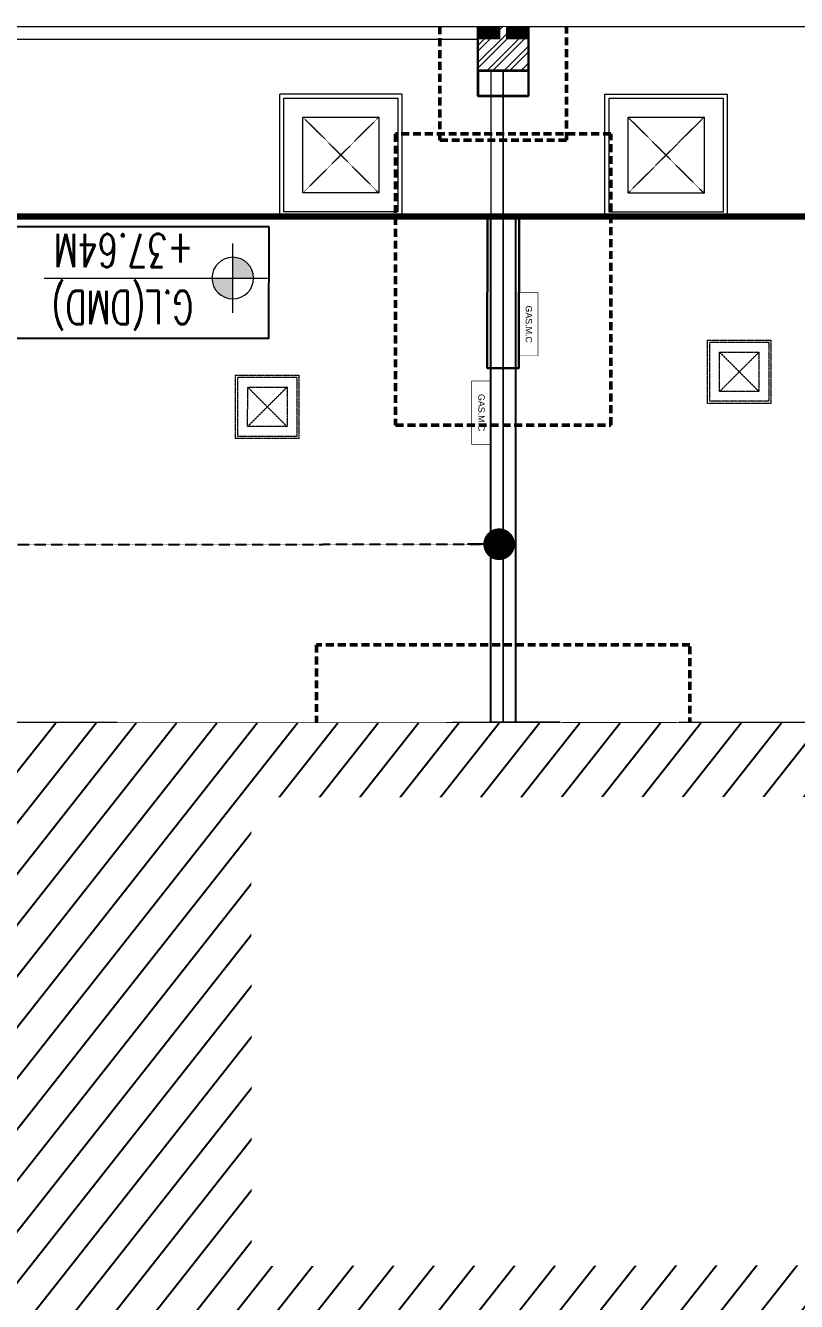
# Model space of a CAD drawing. Header units: centimetres. Extents: x -6122352 to 4157695, y -1694241 to 1947892.
# Drawn here: x 46837 to 52925, y -160826 to -150749 of the extents above; entities that cross this region are included whole.
import ezdxf
from ezdxf.enums import TextEntityAlignment as Align
from ezdxf.xclip import XClip

# ---------------------------------------------------------------- set-up
doc = ezdxf.new("R2010")
doc.units = ezdxf.units.CM
doc.header["$MEASUREMENT"] = 0
doc.header["$XCLIPFRAME"] = 2
for name, pattern in [('23585-XR-AR-END-SETTING OUT PLAN$0$HIDDEN', [0.375, 0.25, -0.125]), ('DASHED2', [0.375, 0.25, -0.125]), ('XR-AR-END-SETTING OUT PLAN$0$23261-XR-AR-SI-GF$0$HIDDEN', [0.375, 0.25, -0.125]), ('XR-AR-END-SETTING OUT PLAN$0$23585-XR-AR-END-GROUND FLOOR$0$23261-XR-AR-SI-GF$0$HIDDEN', [0.375, 0.25, -0.125]), ('XR-AR-END-SETTING OUT PLAN$0$23585-XR-AR-END-GROUND FLOOR$0$945-4P-1-101-GROUND FLOOR PLAN$0$XR-MIDDLE-GROUND FLOOR PLAN$0$HIDDEN2', [0.1875, 0.125, -0.0625]), ('XR-AR-END-SETTING OUT PLAN$0$23585-XR-AR-END-GROUND FLOOR$0$XR-END-GROUND FLOOR PLAN$0$HIDDEN', [9.525, 6.35, -3.175]), ('XR-AR-END-SETTING OUT PLAN$0$23585-XR-AR-END-GROUND FLOOR$0$XR-END-GROUND FLOOR PLAN$0$HIDDEN2', [0.1875, 0.125, -0.0625]), ('XR-AR-MID-SETTING OUT FOR MASTER$0$23585-XR-AR-MID-GROUND FLOOR$0$23261-XR-AR-SI-GF$0$HIDDEN', [0.375, 0.25, -0.125]), ('XR-AR-MID-SETTING OUT FOR MASTER$0$23585-XR-AR-MID-GROUND FLOOR$0$945-4P-1-101-GROUND FLOOR PLAN$0$XR-MIDDLE-GROUND FLOOR PLAN$0$HIDDEN', [9.525, 6.35, -3.175]), ('XR-AR-MID-SETTING OUT FOR MASTER$0$23585-XR-AR-MID-GROUND FLOOR$0$945-4P-1-101-GROUND FLOOR PLAN$0$XR-MIDDLE-GROUND FLOOR PLAN$0$HIDDEN2', [0.1875, 0.125, -0.0625])]:
    doc.linetypes.add(name, pattern=pattern)
doc.layers.add('08-Compound Wall-4', color=7, linetype='Continuous', lineweight=25, true_color=0xff4405)
doc.layers.add('23585-XR-AR-DAMAC PLOT LIMITS$0$1-End units', color=7, linetype='Continuous', lineweight=5, true_color=0xf8991e)
for name, color, linetype in [('23585-XR-AR-BOUNDARY WALLS AND SETBACKS$0$setback', 7, 'XR-AR-END-SETTING OUT PLAN$0$23261-XR-AR-SI-GF$0$HIDDEN'), ('23585-XR-AR-END-ANNO-GF$0$XR-END-GROUND FLOOR PLAN$0$XR-MIDDLE-GROUND FLOOR PLAN$0$-LPG-CABINET', 6, 'Continuous'), ('23585-XR-AR-MID-ANNO-GF$0$945-4P-1-101-GROUND FLOOR PLAN$0$XR-MIDDLE-GROUND FLOOR PLAN$0$XR-MIDDLE-GROUND FLOOR PLAN$0$-LPG-CABINET', 6, 'Continuous'), ('@MI-MEP', 7, 'Continuous'), ('@MI-REF LAYER', 7, 'Continuous'), ('B_TH_2', 7, 'Continuous'), ('XR-AR-END-SETTING OUT PLAN$0$23585-XR-AR-END-GROUND FLOOR$0$A-Flor-Strs', 1, 'Continuous'), ('XR-AR-MID-SETTING OUT FOR MASTER$0$23585-XR-AR-MID-GROUND FLOOR$0$GS-HATCH-FLOOR TILE', 251, 'Continuous'), ('XREF1$0$S-LEVELS', 2, 'Continuous'), ('XREF1$0$S-TEXT-1', 3, 'Continuous'), ('XREF1$0$TYPICAL NEW PROFILE', 3, 'Continuous')]:
    doc.layers.add(name, color=color, linetype=linetype)
for name, color, linetype, lineweight in [('23585-XR-AR-DAMAC PLOT LIMITS$0$1-Mid units', 41, 'Continuous', 5), ('23585-XR-AR-END-ANNO-GF$0$XR-END-GROUND FLOOR PLAN$0$XR-MIDDLE-GROUND FLOOR PLAN$0$S-ANNO-TXT', 3, 'Continuous', 25), ('23585-XR-AR-END-SETTING OUT PLAN$0$A-FLOR-UNDR', 8, '23585-XR-AR-END-SETTING OUT PLAN$0$HIDDEN', 5), ('23585-XR-AR-MID-ANNO-GF$0$945-4P-1-101-GROUND FLOOR PLAN$0$XR-MIDDLE-GROUND FLOOR PLAN$0$XR-MIDDLE-GROUND FLOOR PLAN$0$S-ANNO-TXT', 3, 'Continuous', 25), ('@ Foundations', 4, 'DASHED2', 50), ('A-ANNO-TEXT', 3, 'Continuous', 25), ('A-FLOR-XREF', 7, 'Continuous', 9), ('A-WALL', 7, 'Continuous', 30), ('A-WALL-PATT', 8, 'Continuous', 5), ('XR-AR-END-SETTING OUT PLAN$0$23585-XR-AR-END-GROUND FLOOR$0$A-DOOR-FULL', 1, 'Continuous', 9), ('XR-AR-END-SETTING OUT PLAN$0$23585-XR-AR-END-GROUND FLOOR$0$A-FLOR-OVHD', 9, 'XR-AR-END-SETTING OUT PLAN$0$23585-XR-AR-END-GROUND FLOOR$0$23261-XR-AR-SI-GF$0$HIDDEN', 15), ('XR-AR-END-SETTING OUT PLAN$0$23585-XR-AR-END-GROUND FLOOR$0$A-GLAZ-SILL', 8, 'Continuous', 5), ('XR-AR-END-SETTING OUT PLAN$0$23585-XR-AR-END-GROUND FLOOR$0$A-GLAZ-WNDO', 232, 'Continuous', 9), ('XR-AR-END-SETTING OUT PLAN$0$23585-XR-AR-END-GROUND FLOOR$0$A-WALL', 7, 'Continuous', 30), ('XR-AR-END-SETTING OUT PLAN$0$23585-XR-AR-END-GROUND FLOOR$0$A-WALL-FNSH', 9, 'Continuous', 5), ('XR-AR-END-SETTING OUT PLAN$0$23585-XR-AR-END-GROUND FLOOR$0$S-COLS', 51, 'Continuous', 40), ('XR-AR-END-SETTING OUT PLAN$0$23585-XR-AR-END-GROUND FLOOR$0$S-COLS-PATT', 8, 'Continuous', 5), ('XR-AR-MID-SETTING OUT FOR MASTER$0$23585-XR-AR-MID-GROUND FLOOR$0$$A-GLAZ-WNDO', 232, 'Continuous', 9), ('XR-AR-MID-SETTING OUT FOR MASTER$0$23585-XR-AR-MID-GROUND FLOOR$0$$A-WALL', 1, 'Continuous', 5), ('XR-AR-MID-SETTING OUT FOR MASTER$0$23585-XR-AR-MID-GROUND FLOOR$0$A-DOOR', 31, 'Continuous', 5), ('XR-AR-MID-SETTING OUT FOR MASTER$0$23585-XR-AR-MID-GROUND FLOOR$0$A-DOOR-FULL', 1, 'Continuous', 9), ('XR-AR-MID-SETTING OUT FOR MASTER$0$23585-XR-AR-MID-GROUND FLOOR$0$A-FLOR-OVHD', 9, 'XR-AR-MID-SETTING OUT FOR MASTER$0$23585-XR-AR-MID-GROUND FLOOR$0$23261-XR-AR-SI-GF$0$HIDDEN', 15), ('XR-AR-MID-SETTING OUT FOR MASTER$0$23585-XR-AR-MID-GROUND FLOOR$0$A-FLOR-PATT', 8, 'Continuous', 5), ('XR-AR-MID-SETTING OUT FOR MASTER$0$23585-XR-AR-MID-GROUND FLOOR$0$A-GLAZ-SILL', 8, 'Continuous', 5), ('XR-AR-MID-SETTING OUT FOR MASTER$0$23585-XR-AR-MID-GROUND FLOOR$0$A-GLAZ-WNDO', 232, 'Continuous', 9), ('XR-AR-MID-SETTING OUT FOR MASTER$0$23585-XR-AR-MID-GROUND FLOOR$0$A-WALL', 7, 'Continuous', 30), ('XR-AR-MID-SETTING OUT FOR MASTER$0$23585-XR-AR-MID-GROUND FLOOR$0$A-WALL-FNSH', 9, 'Continuous', 5), ('XR-AR-MID-SETTING OUT FOR MASTER$0$23585-XR-AR-MID-GROUND FLOOR$0$S-COLS', 51, 'Continuous', 40), ('XR-END-GROUND FLOOR PLAN$0$XR-END-GROUND FLOOR PLAN$0$A-FLOR-PATT_EXT', 8, 'Continuous', 5), ('XR-END-GROUND FLOOR PLAN$0$XR-MIDDLE TYPE 2-GROUND FLOOR PLAN$0$XR-MIDDLE-GROUND FLOOR PLAN$0$-DR-RW', 6, 'Continuous', 5), ('XR-END-GROUND FLOOR PLAN$0$XR-MIDDLE TYPE 2-GROUND FLOOR PLAN$0$XR-MIDDLE-GROUND FLOOR PLAN$0$S-ANNO-TXT', 3, 'Continuous', 25), ('XREF1$0$36-TAGLVL', 23, 'Continuous', 9)]:
    doc.layers.add(name, color=color, linetype=linetype, lineweight=lineweight)
doc.styles.add('23585-XR-AR-END-ANNO-GF$0$SDC-TEXT', font='arial.ttf')
doc.styles.add('23585-XR-AR-MID-ANNO-GF$0$SDC-TEXT', font='arial.ttf')
doc.styles.add('XR-END-GROUND FLOOR PLAN$0$XR-MIDDLE TYPE 2-GROUND FLOOR PLAN$0$XR-MIDDLE-GROUND FLOOR PLAN$0$Arial_1', font='arial.ttf', dxfattribs={"height": 0.002951})
doc.styles.add('XREF1$0$DLT_TEXT', font='romans.shx', dxfattribs={"width": 0.7})

# ---------------------------------------------------------------- blocks, each defined once
blk = doc.blocks.new('23585-XR-AR-BOUNDARY WALLS AND SETBACKS')
at = {"layer": '23585-XR-AR-BOUNDARY WALLS AND SETBACKS$0$setback', "ltscale": 40, "const_width": 0.05}
blk.add_lwpolyline([(496542.317, 2768835.865), (496538.162, 2768831.331), (496534.109, 2768826.907), (496530.055, 2768822.484), (496525.899, 2768817.947), (496540.276, 2768804.773), (496544.432, 2768809.309), (496546.357, 2768811.41), (496548.486, 2768813.734), (496552.54, 2768818.157), (496556.694, 2768822.692)], close=True, dxfattribs=at)
blk = doc.blocks.new('A$C9d9485f6')
at = {"layer": 'A-ANNO-TEXT', "rotation": 312.4881850805905}
blk.add_blockref('23585-XR-AR-BOUNDARY WALLS AND SETBACKS', (-2377088.535, -1504219.252), dxfattribs=at)
blk = doc.blocks.new('23585-XR-AR-DAMAC PLOT LIMITS')
at = {"layer": '23585-XR-AR-DAMAC PLOT LIMITS$0$1-End units', "color": 251, "true_color": 0x636466}
blk.add_lwpolyline([(496560.933, 2768822.877), (496554.752, 2768816.131), (496537.056, 2768832.344), (496543.238, 2768839.091)], close=True, dxfattribs=at)
at = {"layer": '23585-XR-AR-DAMAC PLOT LIMITS$0$1-Mid units', "color": 251, "true_color": 0x636466}
blk.add_lwpolyline([(496554.752, 2768816.131), (496550.698, 2768811.707), (496533.003, 2768827.921), (496537.056, 2768832.344)], close=True, dxfattribs=at)
blk = doc.blocks.new('A$Cf093b529')
at = {"layer": 'A-ANNO-TEXT'}
blk.add_blockref('23585-XR-AR-DAMAC PLOT LIMITS', (-495391.99, -2768603.442), dxfattribs=at)
blk = doc.blocks.new('A$C0a111004')
at = {"color": 1, "true_color": 0xeb0000, "const_width": 0.008}
blk.add_lwpolyline([(18.302, 0), (21.152, 0), (30.303, 0), (30.303, -24), (21.15, -24), (15.15, -24), (9.15, -24), (0, -24), (0, 0), (9.15, 0), (15.15, 0)], close=True, dxfattribs=at)
blk = doc.blocks.new('XR-AR-MID-SETTING OUT FOR MASTER$0$23585-XR-AR-MID-GROUND FLOOR$0$945-4P-1-101-GROUND FLOOR PLAN$0$XR-MIDDLE-CAR PARK HATCH')
at = {"layer": 'XR-AR-MID-SETTING OUT FOR MASTER$0$23585-XR-AR-MID-GROUND FLOOR$0$A-FLOR-PATT'}
blk.add_lwpolyline([(9250, 100), (9250, 5500), (15050, 5503), (15050, 100)], close=True, dxfattribs=at)
blk = doc.blocks.new('*U130')
for points in [[(91, 0), (41, 0), (41, 1021), (91, 1021)], [(0, 0), (38, 0), (38, -50), (50, -50), (50, -122), (0, -122)], [(1100, 0), (1062, 0), (1062, -50), (1050, -50), (1050, -122), (1100, -122)]]:
    blk.add_lwpolyline(points, close=True)
at = {"color": 8, "linetype": 'XR-AR-MID-SETTING OUT FOR MASTER$0$23585-XR-AR-MID-GROUND FLOOR$0$945-4P-1-101-GROUND FLOOR PLAN$0$XR-MIDDLE-GROUND FLOOR PLAN$0$HIDDEN2'}
blk.add_arc((41, 0), 1021, 0, 90, dxfattribs=at)
at = {"layer": 'XR-AR-MID-SETTING OUT FOR MASTER$0$23585-XR-AR-MID-GROUND FLOOR$0$A-GLAZ-SILL', "linetype": 'XR-AR-MID-SETTING OUT FOR MASTER$0$23585-XR-AR-MID-GROUND FLOOR$0$945-4P-1-101-GROUND FLOOR PLAN$0$XR-MIDDLE-GROUND FLOOR PLAN$0$HIDDEN2', "ltscale": 3}
blk.add_lwpolyline([(0, 0), (1100, 0), (1100, -122), (0, -122)], close=True, dxfattribs=at)
blk = doc.blocks.new('*U27')
for points in [[(91, 0), (41, 0), (41, 1021), (91, 1021)], [(0, 0), (38, 0), (38, -50), (50, -50), (50, -250), (0, -250)], [(1100, 0), (1062, 0), (1062, -50), (1050, -50), (1050, -250), (1100, -250)]]:
    blk.add_lwpolyline(points, close=True)
at = {"color": 8, "linetype": 'XR-AR-MID-SETTING OUT FOR MASTER$0$23585-XR-AR-MID-GROUND FLOOR$0$945-4P-1-101-GROUND FLOOR PLAN$0$XR-MIDDLE-GROUND FLOOR PLAN$0$HIDDEN2'}
blk.add_arc((41, 0), 1021, 0, 90, dxfattribs=at)
at = {"layer": 'XR-AR-MID-SETTING OUT FOR MASTER$0$23585-XR-AR-MID-GROUND FLOOR$0$A-GLAZ-SILL', "linetype": 'XR-AR-MID-SETTING OUT FOR MASTER$0$23585-XR-AR-MID-GROUND FLOOR$0$945-4P-1-101-GROUND FLOOR PLAN$0$XR-MIDDLE-GROUND FLOOR PLAN$0$HIDDEN2', "ltscale": 3}
blk.add_lwpolyline([(0, 0), (1100, 0), (1100, -250), (0, -250)], close=True, dxfattribs=at)
blk = doc.blocks.new('XR-AR-MID-SETTING OUT FOR MASTER$0$23585-XR-AR-MID-GROUND FLOOR$0$945-4P-1-101-GROUND FLOOR PLAN$0$XR-MIDDLE-GROUND FLOOR PLAN$0$A$C70344426')
at = {"layer": 'XR-AR-MID-SETTING OUT FOR MASTER$0$23585-XR-AR-MID-GROUND FLOOR$0$A-GLAZ-SILL'}
blk.add_line((0.25, 2.65), (0.25, 0), dxfattribs=at)
at = {"layer": 'XR-AR-MID-SETTING OUT FOR MASTER$0$23585-XR-AR-MID-GROUND FLOOR$0$A-GLAZ-WNDO'}
for p, q in [((0, 2.65), (0, 2.6)), ((0, 2.65), (0.25, 2.65)), ((0.15, 2.6), (0.15, 2.65)), ((0, 2.6), (0.15, 2.6)), ((0.15, 2.6), (0.15, 0)), ((0, 1.8), (0, 1.75)), ((0.15, 1.8), (0, 1.8)), ((0, 1.75), (0.15, 1.75)), ((0.15, 1.75), (0.15, 1.8)), ((0, 0.9), (0, 0.85)), ((0.15, 0.9), (0, 0.9)), ((0, 0.85), (0.15, 0.85)), ((0, 0.85), (0, 0.05)), ((0.15, 0.85), (0.15, 0.9)), ((0.15, 0.05), (0, 0.05)), ((0, 0), (0, 0.05)), ((0.15, 0), (0.15, 0.05)), ((0.25, 0), (0, 0))]:
    blk.add_line(p, q, dxfattribs=at)
blk.add_lwpolyline([(0.05, 1.8), (0.05, 2.6), (0, 2.6), (0, 0.9), (0.05, 0.9), (0.05, 1.75)], dxfattribs=at)
blk.add_lwpolyline([(0, 0.85), (0, 0.05), (0.05, 0.05), (0.05, 0.85)], close=True, dxfattribs=at)
blk = doc.blocks.new('*U28')
for points in [[(0, 70), (38, 70), (38, 120), (50, 120), (50, 180), (0, 180)], [(1100, 70), (1062, 70), (1062, 120), (1050, 120), (1050, 180), (1100, 180)], [(91, 70), (41, 70), (41, -951), (91, -951)]]:
    blk.add_lwpolyline(points, close=True)
at = {"color": 8, "linetype": 'XR-AR-MID-SETTING OUT FOR MASTER$0$23585-XR-AR-MID-GROUND FLOOR$0$945-4P-1-101-GROUND FLOOR PLAN$0$XR-MIDDLE-GROUND FLOOR PLAN$0$HIDDEN2'}
blk.add_arc((41, 70), 1021, 270, 0, dxfattribs=at)
at = {"layer": 'XR-AR-MID-SETTING OUT FOR MASTER$0$23585-XR-AR-MID-GROUND FLOOR$0$A-GLAZ-SILL', "linetype": 'XR-AR-MID-SETTING OUT FOR MASTER$0$23585-XR-AR-MID-GROUND FLOOR$0$945-4P-1-101-GROUND FLOOR PLAN$0$XR-MIDDLE-GROUND FLOOR PLAN$0$HIDDEN2', "ltscale": 3}
blk.add_lwpolyline([(0, 70), (1100, 70), (1100, 180), (0, 180)], close=True, dxfattribs=at)
blk = doc.blocks.new('XR-AR-MID-SETTING OUT FOR MASTER$0$23585-XR-AR-MID-GROUND FLOOR$0$945-4P-1-101-GROUND FLOOR PLAN$0$XR-MIDDLE-GROUND FLOOR PLAN$0$A$C2DB306E2')
at = {"layer": 'XR-AR-MID-SETTING OUT FOR MASTER$0$23585-XR-AR-MID-GROUND FLOOR$0$A-DOOR-FULL'}
for p, q in [((0.15, 1.25), (0.05, 1.25)), ((0.05, 1.25), (0.05, 1.2)), ((0.15, 1.2), (0.15, 1.25)), ((0.05, 1.2), (0.15, 1.2)), ((0, 0.8), (0, 0)), ((0, 0.8), (0.04, 0.8)), ((0.04, 0.8), (0.04, 0)), ((0.05, 0.35), (0.05, 0.4)), ((0.05, 0.4), (0.15, 0.4)), ((0.15, 0.35), (0.05, 0.35)), ((0.15, 0.4), (0.15, 0.35)), ((0, 0), (0.04, 0))]:
    blk.add_line(p, q, dxfattribs=at)
at = {"layer": 'XR-AR-MID-SETTING OUT FOR MASTER$0$23585-XR-AR-MID-GROUND FLOOR$0$A-GLAZ-SILL', "linetype": 'XR-AR-MID-SETTING OUT FOR MASTER$0$23585-XR-AR-MID-GROUND FLOOR$0$945-4P-1-101-GROUND FLOOR PLAN$0$XR-MIDDLE-GROUND FLOOR PLAN$0$HIDDEN2', "ltscale": 3}
for p, q in [((0.05, 1.2), (0.05, 0.4)), ((0.15, 1.2), (0.15, 0.4))]:
    blk.add_line(p, q, dxfattribs=at)
blk = doc.blocks.new('XR-AR-MID-SETTING OUT FOR MASTER$0$23585-XR-AR-MID-GROUND FLOOR$0$945-4P-1-101-GROUND FLOOR PLAN$0$XR-MIDDLE-GROUND FLOOR PLAN$0$WRFWF')
at = {"layer": 'XR-AR-MID-SETTING OUT FOR MASTER$0$23585-XR-AR-MID-GROUND FLOOR$0$A-FLOR-OVHD', "linetype": 'XR-AR-MID-SETTING OUT FOR MASTER$0$23585-XR-AR-MID-GROUND FLOOR$0$945-4P-1-101-GROUND FLOOR PLAN$0$XR-MIDDLE-GROUND FLOOR PLAN$0$HIDDEN', "ltscale": 0.1}
for p, q in [((9250, 14090), (9250, 9909)), ((10350, 14089), (9250, 14089)), ((10350, 13809), (9250, 13809)), ((10350, 13529), (9250, 13529)), ((10350, 13249), (9250, 13249)), ((10350, 12969), (9250, 12969)), ((10350, 12689), (9250, 12689)), ((10350, 12409), (9250, 12409)), ((10350, 12129), (9250, 12129)), ((10350, 11849), (9250, 11849)), ((10350, 11569), (9250, 11569)), ((10350, 11289), (9250, 11289)), ((10350, 11009), (9250, 11009)), ((10350, 11009), (10350, 9909)), ((10350, 9909), (9250, 9909))]:
    blk.add_line(p, q, dxfattribs=at)
blk.add_lwpolyline([(10350, 14370), (10350, 11009)], dxfattribs=at)
blk = doc.blocks.new('XR-AR-MID-SETTING OUT FOR MASTER$0$23585-XR-AR-MID-GROUND FLOOR$0$A$C08698786')
at = {"layer": 'XR-AR-MID-SETTING OUT FOR MASTER$0$23585-XR-AR-MID-GROUND FLOOR$0$S-COLS', "color": 252, "lineweight": 30}
for points in [[(-100, 9157), (-100, 7757), (100, 7757), (100, 9157)], [(-100, 6700), (-100, 5500), (100, 5500), (100, 6700)], [(-200, 550), (200, 550), (200, 350), (-200, 350)]]:
    blk.add_lwpolyline(points, close=True, dxfattribs=at)
blk = doc.blocks.new('23585-XR-AR-END-SETTING OUT PLAN$0$MH-800')
at = {"ltscale": 5}
for p, q in [((-294, -651), (306, -51)), ((-294, -51), (306, -651))]:
    blk.add_line(p, q, dxfattribs=at)
for points in [[(-477, 132), (-477, -833), (488, -833), (488, 132)], [(-444, 99), (-444, -801), (456, -801), (456, 99)], [(-294, -51), (-294, -651), (306, -651), (306, -51)]]:
    blk.add_lwpolyline(points, close=True, dxfattribs=at)
blk = doc.blocks.new('XR-AR-MID-SETTING OUT FOR MASTER')
at = {"layer": '23585-XR-AR-MID-ANNO-GF$0$945-4P-1-101-GROUND FLOOR PLAN$0$XR-MIDDLE-GROUND FLOOR PLAN$0$XR-MIDDLE-GROUND FLOOR PLAN$0$-LPG-CABINET', "ltscale": 100, "const_width": 5}
blk.add_lwpolyline([(250, 3300), (250, 2800), (100, 2800), (100, 3300)], close=True, dxfattribs=at)
at = {"layer": 'XR-AR-MID-SETTING OUT FOR MASTER$0$23585-XR-AR-MID-GROUND FLOOR$0$A-WALL', "color": 8}
for points in [[(100, 19473), (-100, 19473), (-100, 5500), (100, 5500), (100, 8850), (1100, 8850), (1100, 8950), (100, 8950), (100, 10950), (2100, 10950), (2100, 9950), (2200, 9950), (2200, 11150), (2100, 11150), (2100, 11050), (100, 11050)], [(4250, 5500), (3050, 5500), (3050, 5750), (4000, 5750), (4000, 8850), (3300, 8850), (3300, 8950), (3400, 8950), (3400, 9928), (3650, 9928), (3650, 9100), (4250, 9100)], [(2100, 8950), (2100, 9050), (2200, 9050), (2200, 8950), (2300, 8950), (2300, 8850), (2000, 8850), (2000, 8950)], [(100, 5750), (400, 5750), (400, 5500), (100, 5500)]]:
    blk.add_lwpolyline(points, close=True, dxfattribs=at)
at = {"layer": 'XR-AR-MID-SETTING OUT FOR MASTER$0$23585-XR-AR-MID-GROUND FLOOR$0$A-WALL-FNSH', "color": 8}
for points in [[(2080, 10930), (120, 10930), (120, 8973), (1100, 8973), (1100, 8953)], [(2100, 9950), (2080, 9950), (2080, 10930)]]:
    blk.add_lwpolyline(points, dxfattribs=at)
at = {"layer": '08-Compound Wall-4', "ltscale": 100}
blk.add_blockref('XR-AR-MID-SETTING OUT FOR MASTER$0$23585-XR-AR-MID-GROUND FLOOR$0$945-4P-1-101-GROUND FLOOR PLAN$0$XR-MIDDLE-CAR PARK HATCH', (-9150, 0), dxfattribs=at)
at = {"layer": '23585-XR-AR-END-SETTING OUT PLAN$0$A-FLOR-UNDR', "color": 8, "ltscale": 100, "xscale": -0.5182770836547854, "yscale": 0.5182770836547854, "zscale": 0.5182770836547854, "rotation": 270.0000009865863}
blk.add_blockref('23585-XR-AR-END-SETTING OUT PLAN$0$MH-800', (2045, 3001, 0), dxfattribs=at)
at = {"layer": '23585-XR-AR-END-SETTING OUT PLAN$0$A-FLOR-UNDR', "color": 8, "ltscale": 100, "xscale": -1, "rotation": 270.0000009865863}
blk.add_blockref('23585-XR-AR-END-SETTING OUT PLAN$0$MH-800', (1634, 1009), dxfattribs=at)
at = {"layer": 'XR-AR-MID-SETTING OUT FOR MASTER$0$23585-XR-AR-MID-GROUND FLOOR$0$$A-GLAZ-WNDO', "color": 8, "xscale": -1000.000000000001, "yscale": 1000.000000000001, "zscale": 1000.000000000001, "rotation": 270}
blk.add_blockref('XR-AR-MID-SETTING OUT FOR MASTER$0$23585-XR-AR-MID-GROUND FLOOR$0$945-4P-1-101-GROUND FLOOR PLAN$0$XR-MIDDLE-GROUND FLOOR PLAN$0$A$C70344426', (400, 5500), dxfattribs=at)
at = {"layer": 'XR-AR-MID-SETTING OUT FOR MASTER$0$23585-XR-AR-MID-GROUND FLOOR$0$$A-WALL', "color": 8}
blk.add_blockref('XR-AR-MID-SETTING OUT FOR MASTER$0$23585-XR-AR-MID-GROUND FLOOR$0$945-4P-1-101-GROUND FLOOR PLAN$0$XR-MIDDLE-GROUND FLOOR PLAN$0$WRFWF', (-9150, -797), dxfattribs=at)
at = {"layer": 'XR-AR-MID-SETTING OUT FOR MASTER$0$23585-XR-AR-MID-GROUND FLOOR$0$A-DOOR', "color": 8, "xscale": -1000.000000000001, "yscale": 1000.000000000001, "zscale": 1000.000000000001, "rotation": 270}
blk.add_blockref('XR-AR-MID-SETTING OUT FOR MASTER$0$23585-XR-AR-MID-GROUND FLOOR$0$945-4P-1-101-GROUND FLOOR PLAN$0$XR-MIDDLE-GROUND FLOOR PLAN$0$A$C2DB306E2', (750, 8800), dxfattribs=at)
at = {"layer": 'XR-AR-MID-SETTING OUT FOR MASTER$0$23585-XR-AR-MID-GROUND FLOOR$0$A-DOOR-FULL', "color": 8, "rotation": 90}
blk.add_blockref('*U27', (3400, 9928), dxfattribs=at)
at = {"layer": 'XR-AR-MID-SETTING OUT FOR MASTER$0$23585-XR-AR-MID-GROUND FLOOR$0$A-DOOR-FULL', "color": 8, "xscale": 0.8181820445283869, "yscale": 0.8181820445283869, "zscale": 0.8181820445283869, "rotation": 90}
blk.add_blockref('*U130', (2100, 9050), dxfattribs=at)
at = {"layer": 'XR-AR-MID-SETTING OUT FOR MASTER$0$23585-XR-AR-MID-GROUND FLOOR$0$A-DOOR-FULL', "color": 8, "xscale": -0.909090909090913, "yscale": 0.909090909090913, "zscale": 0.909090909090913}
blk.add_blockref('*U28', (3300, 8786), dxfattribs=at)
at = {"layer": 'XR-AR-MID-SETTING OUT FOR MASTER$0$23585-XR-AR-MID-GROUND FLOOR$0$GS-HATCH-FLOOR TILE', "color": 8}
blk.add_blockref('XR-AR-MID-SETTING OUT FOR MASTER$0$23585-XR-AR-MID-GROUND FLOOR$0$A$C08698786', (0, 0), dxfattribs=at)
at = {"layer": '23585-XR-AR-MID-ANNO-GF$0$945-4P-1-101-GROUND FLOOR PLAN$0$XR-MIDDLE-GROUND FLOOR PLAN$0$XR-MIDDLE-GROUND FLOOR PLAN$0$S-ANNO-TXT', "color": 3, "style": '23585-XR-AR-MID-ANNO-GF$0$SDC-TEXT'}
blk.add_text('GAS.M.C', height=50, rotation=90, dxfattribs=at).set_placement((172, 3050), align=Align.MIDDLE)
blk = doc.blocks.new('MID UNIT')
at = {"xscale": 0.001, "yscale": 0.001, "zscale": 0.001}
blk.add_blockref('XR-AR-MID-SETTING OUT FOR MASTER', (0, 0), dxfattribs=at)
blk = doc.blocks.new('XR-AR-END-SETTING OUT PLAN$0$23585-XR-AR-END-GROUND FLOOR$0$XR-END-GROUND FLOOR PLAN$0$A$C69996ABC')
at = {"layer": 'XR-AR-END-SETTING OUT PLAN$0$23585-XR-AR-END-GROUND FLOOR$0$A-GLAZ-SILL'}
blk.add_line((0.25, 1), (0.25, 0.1), dxfattribs=at)
at = {"layer": 'XR-AR-END-SETTING OUT PLAN$0$23585-XR-AR-END-GROUND FLOOR$0$A-GLAZ-WNDO'}
for p, q in [((0, 1), (0, 0.95)), ((0.25, 1), (0, 1)), ((0, 0.95), (0.15, 0.95)), ((0, 0.95), (0, 0.15)), ((0.15, 0.95), (0.15, 1)), ((0.15, 1), (0.15, 0.1)), ((0.15, 0.15), (0, 0.15)), ((0, 0.1), (0, 0.15)), ((0.15, 0.1), (0.15, 0.15)), ((0.25, 0.1), (0, 0.1))]:
    blk.add_line(p, q, dxfattribs=at)
blk.add_lwpolyline([(0, 0.95), (0, 0.15), (0.05, 0.15), (0.05, 0.95)], close=True, dxfattribs=at)
blk.add_lwpolyline([(0.05, 0.1), (0, 0.1)], dxfattribs=at)
blk = doc.blocks.new('*U131')
for points in [[(91, 0), (41, 0), (41, 1021), (91, 1021)], [(0, 0), (38, 0), (38, -50), (50, -50), (50, -122), (0, -122)], [(1100, 0), (1062, 0), (1062, -50), (1050, -50), (1050, -122), (1100, -122)]]:
    blk.add_lwpolyline(points, close=True)
at = {"color": 8, "linetype": 'XR-AR-END-SETTING OUT PLAN$0$23585-XR-AR-END-GROUND FLOOR$0$XR-END-GROUND FLOOR PLAN$0$HIDDEN2'}
blk.add_arc((41, 0), 1021, 0, 90, dxfattribs=at)
at = {"layer": 'XR-AR-END-SETTING OUT PLAN$0$23585-XR-AR-END-GROUND FLOOR$0$A-GLAZ-SILL', "linetype": 'XR-AR-END-SETTING OUT PLAN$0$23585-XR-AR-END-GROUND FLOOR$0$945-4P-1-101-GROUND FLOOR PLAN$0$XR-MIDDLE-GROUND FLOOR PLAN$0$HIDDEN2', "ltscale": 3}
blk.add_lwpolyline([(0, 0), (1100, 0), (1100, -122), (0, -122)], close=True, dxfattribs=at)
blk = doc.blocks.new('XR-AR-END-SETTING OUT PLAN$0$23585-XR-AR-END-GROUND FLOOR$0$A$C75a8815d')
at = {"layer": 'XR-AR-END-SETTING OUT PLAN$0$23585-XR-AR-END-GROUND FLOOR$0$S-COLS', "color": 252, "lineweight": 30}
for points in [[(6050, 3657), (6050, 2257), (6250, 2257), (6250, 3657)], [(6050, 1200), (6050, 0), (6250, 0), (6250, 1200)], [(6025, -4000), (6025, -2800), (6275, -2800), (6275, -4000)], [(5950, -4950), (6350, -4950), (6350, -5150), (5950, -5150)]]:
    blk.add_lwpolyline(points, close=True, dxfattribs=at)
blk = doc.blocks.new('A$Cb2291f53')
blk.add_wipeout([(-200, 0), (200, 0), (200, 350), (-200, 350)])
at = {"layer": 'A-WALL-PATT'}
h = blk.add_hatch(dxfattribs=at)
h.set_pattern_fill('ANSI32', color=252, scale=10)
h.set_pattern_definition([(45, (-9150, -4e-08), (-67.3519, 67.3519), []), (45, (-9105.1, -4e-08), (-67.3519, 67.3519), [])])
h.paths.add_polyline_path([(-200, 350), (-200, 100), (-25, 100), (-25, 0), (25, 0), (25, 100), (200, 100), (200, 350)])
at = {"layer": 'A-WALL'}
blk.add_lwpolyline([(-200, 0), (200, 0), (200, 350), (-200, 350)], close=True, dxfattribs=at)
at = {"layer": 'XR-END-GROUND FLOOR PLAN$0$XR-END-GROUND FLOOR PLAN$0$A-FLOR-PATT_EXT'}
blk.add_line((100, 0), (-100, 0), dxfattribs=at)
at = {"layer": 'XR-END-GROUND FLOOR PLAN$0$XR-MIDDLE TYPE 2-GROUND FLOOR PLAN$0$XR-MIDDLE-GROUND FLOOR PLAN$0$-DR-RW', "ltscale": 100, "const_width": 5}
for points in [[(-200, 0), (-200, 100), (-25, 100), (-25, 0)], [(25, 0), (25, 100), (200, 100), (200, 0)]]:
    blk.add_lwpolyline(points, close=True, dxfattribs=at)
at = {"layer": 'XR-END-GROUND FLOOR PLAN$0$XR-MIDDLE TYPE 2-GROUND FLOOR PLAN$0$XR-MIDDLE-GROUND FLOOR PLAN$0$S-ANNO-TXT', "style": 'XR-END-GROUND FLOOR PLAN$0$XR-MIDDLE TYPE 2-GROUND FLOOR PLAN$0$XR-MIDDLE-GROUND FLOOR PLAN$0$Arial_1', "width": 0.8}
for p in [(-112, 52), (113, 52)]:
    blk.add_text('W.M', height=75, dxfattribs=at).set_placement(p, align=Align.MIDDLE)
blk = doc.blocks.new('XR-AR-END-SETTING OUT PLAN')
at = {"layer": '08-Compound Wall-4', "ltscale": 100}
blk.add_lwpolyline([(9050, 5500), (9050, 1500), (9250, 1500), (9250, 5500)], dxfattribs=at)
at = {"layer": '23585-XR-AR-END-ANNO-GF$0$XR-END-GROUND FLOOR PLAN$0$XR-MIDDLE-GROUND FLOOR PLAN$0$-LPG-CABINET', "ltscale": 100, "const_width": 5}
blk.add_lwpolyline([(9025, 2603), (9025, 2103), (8875, 2103), (8875, 2603)], close=True, dxfattribs=at)
at = {"layer": 'XR-AR-END-SETTING OUT PLAN$0$23585-XR-AR-END-GROUND FLOOR$0$A-FLOR-OVHD', "color": 8, "ltscale": 5}
blk.add_lwpolyline([(8550, 7913), (9050, 7913), (9050, 7413), (8550, 7413)], close=True, dxfattribs=at)
for points in [[(8550, 7913), (9050, 7413)], [(9050, 7913), (8550, 7413)], [(8850, 5750), (9050, 6550)], [(8850, 6550), (9050, 5750)]]:
    blk.add_lwpolyline(points, dxfattribs=at)
at = {"layer": 'XR-AR-END-SETTING OUT PLAN$0$23585-XR-AR-END-GROUND FLOOR$0$A-Flor-Strs', "color": 8, "linetype": 'XR-AR-END-SETTING OUT PLAN$0$23585-XR-AR-END-GROUND FLOOR$0$XR-END-GROUND FLOOR PLAN$0$HIDDEN', "ltscale": 0.1}
for p, q in [((7950, 11509), (7950, 8110)), ((8000, 9060), (8000, 11527)), ((8050, 9010), (8050, 11545)), ((8000, 9950), (7950, 9950)), ((8050, 9950), (9030, 9950)), ((8050, 9840), (9030, 9840)), ((8000, 9670), (7950, 9670)), ((8050, 9670), (9030, 9670)), ((8000, 9390), (7950, 9390)), ((8050, 9390), (9030, 9390)), ((8000, 9110), (7950, 9110)), ((8050, 9110), (9030, 9110)), ((7950, 9060), (8000, 9060)), ((7950, 9010), (8050, 9010)), ((7950, 8210), (9050, 8210)), ((7950, 8160), (9050, 8160)), ((7950, 8110), (9050, 8110))]:
    blk.add_line(p, q, dxfattribs=at)
at = {"layer": 'XR-AR-END-SETTING OUT PLAN$0$23585-XR-AR-END-GROUND FLOOR$0$A-WALL', "color": 8}
for p, q in [((8100, 6650), (9250, 6650)), ((8100, 6650), (8100, 6550)), ((8750, 5750), (8750, 6650)), ((9250, 6650), (9250, 5500)), ((8100, 6550), (8750, 6550)), ((8700, 5750), (8750, 5750)), ((8700, 5500), (8700, 5750)), ((9250, 5500), (8700, 5500)), ((9050, 5500), (9050, 5500))]:
    blk.add_line(p, q, dxfattribs=at)
for points in [[(9250, 6650), (9050, 6650), (9050, 8750), (6850, 8750), (6850, 8700), (6750, 8700), (6750, 8750), (6650, 8750), (6650, 8850), (6950, 8850), (6950, 8900), (7050, 8900), (7050, 8850), (9050, 8850), (9050, 10350), (7050, 10350), (7050, 9800), (6950, 9800), (6950, 10550), (7050, 10550), (7050, 10450), (9050, 10450), (9050, 19523), (9250, 19523)], [(3250, 5500), (7760, 5500), (7760, 5750), (3250, 5750)]]:
    blk.add_lwpolyline(points, close=True, dxfattribs=at)
for points in [[(6750, 7650), (6750, 7800), (6850, 7800), (6850, 7750), (7450, 7750), (7450, 5750), (7350, 5750), (7350, 7650), (6750, 7650)], [(9050, 5750), (8850, 5750), (8850, 6550), (9050, 6550), (9050, 5750)]]:
    blk.add_lwpolyline(points, dxfattribs=at)
at = {"layer": 'XR-AR-END-SETTING OUT PLAN$0$23585-XR-AR-END-GROUND FLOOR$0$A-WALL-FNSH', "color": 8}
for p, q in [((6870, 8700), (6850, 8700)), ((9030, 8730), (6870, 8730)), ((6870, 8730), (6870, 8700)), ((9030, 6670), (9030, 8730)), ((8080, 6670), (9030, 6670)), ((8080, 6670), (8080, 6530)), ((8080, 6530), (8730, 6530)), ((8730, 5770), (8730, 6530)), ((8680, 5650), (8680, 5770)), ((8680, 5770), (8730, 5770))]:
    blk.add_line(p, q, dxfattribs=at)
for points in [[(6982, 9800), (7070, 9800), (7070, 10330), (9030, 10330), (9030, 8870), (7070, 8870), (7070, 8900), (7050, 8900)], [(6850, 7800), (6870, 7800), (6870, 7770), (7470, 7770), (7470, 5770), (7780, 5770), (7780, 5650)]]:
    blk.add_lwpolyline(points, dxfattribs=at)
at = {"color": 8, "xscale": 1000.000000000054, "yscale": 1000.000000000054, "zscale": 1000.000000000054, "rotation": 90}
blk.add_blockref('XR-AR-END-SETTING OUT PLAN$0$23585-XR-AR-END-GROUND FLOOR$0$XR-END-GROUND FLOOR PLAN$0$A$C69996ABC', (8780, 5500), dxfattribs=at)
at = {"layer": '23585-XR-AR-END-SETTING OUT PLAN$0$A-FLOR-UNDR', "color": 8, "ltscale": 100, "xscale": -0.5182770836547854, "yscale": 0.5182770836547854, "zscale": 0.5182770836547854, "rotation": 270.0000009865863}
blk.add_blockref('23585-XR-AR-END-SETTING OUT PLAN$0$MH-800', (7467, 2725, 0), dxfattribs=at)
at = {"layer": '23585-XR-AR-END-SETTING OUT PLAN$0$A-FLOR-UNDR', "color": 8, "ltscale": 100, "xscale": -1, "rotation": 270.0000009865863}
blk.add_blockref('23585-XR-AR-END-SETTING OUT PLAN$0$MH-800', (8215, 1012), dxfattribs=at)
at = {"layer": 'XR-AR-END-SETTING OUT PLAN$0$23585-XR-AR-END-GROUND FLOOR$0$A-DOOR-FULL', "color": 8, "rotation": 270}
for p, xscale, yscale, zscale in [((7050, 8900), -0.8181818181818169, 0.8181818181818169, 0.8181818181818167), ((6850, 8700), 0.8181818181818152, 0.8181818181818152, 0.8181818181818152)]:
    blk.add_blockref('*U131', p, dxfattribs=dict(at, xscale=xscale, yscale=yscale, zscale=zscale))
at = {"layer": 'XR-AR-END-SETTING OUT PLAN$0$23585-XR-AR-END-GROUND FLOOR$0$S-COLS-PATT', "color": 8}
blk.add_blockref('XR-AR-END-SETTING OUT PLAN$0$23585-XR-AR-END-GROUND FLOOR$0$A$C75a8815d', (3000, 5500), dxfattribs=at)
at = {"layer": '23585-XR-AR-END-ANNO-GF$0$XR-END-GROUND FLOOR PLAN$0$XR-MIDDLE-GROUND FLOOR PLAN$0$S-ANNO-TXT', "style": '23585-XR-AR-END-ANNO-GF$0$SDC-TEXT'}
blk.add_text('GAS.M.C', height=50, rotation=90, dxfattribs=at).set_placement((8947, 2353), align=Align.MIDDLE)
at = {"layer": 'A-FLOR-XREF'}
blk.add_blockref('A$Cb2291f53', (9150, 0), dxfattribs=at)
blk = doc.blocks.new('TH_2')
blk.add_blockref('MID UNIT', (495808.305, 2769096.617))
at = {"xscale": 0.001, "yscale": 0.001, "zscale": 0.001}
blk.add_blockref('XR-AR-END-SETTING OUT PLAN', (495799.156, 2769096.615), dxfattribs=at)
blk = doc.blocks.new('23585-XR-AR-MALDIVE-3$0$TH_2')
at = {"layer": 'B_TH_2', "xscale": 1.000029656231738, "yscale": 1.000029656231738, "zscale": 1.000029656231738}
blk.add_blockref('TH_2', (-14.703, -82.121), dxfattribs=at)
at = {"layer": '@ Foundations', "linetype": 'DASHED2', "ltscale": 0.25}
for points in [[(495809.781, 2769106.45), (495806.831, 2769106.45), (495806.831, 2769101.5), (495809.781, 2769101.5)], [(495807.456, 2769097.465), (495809.156, 2769097.465), (495809.156, 2769099.765), (495807.456, 2769099.765)]]:
    blk.add_lwpolyline(points, close=True, dxfattribs=at)
at = {"layer": '@ Foundations', "linetype": 'DASHED2', "ltscale": 0.25, "elevation": 0}
blk.add_lwpolyline([(495808.807, 2769097.515), (495807.806, 2769097.515), (495807.806, 2769096.615), (495808.807, 2769096.615)], close=True, dxfattribs=at)
blk = doc.blocks.new('_Dot')
at = {"color": 0, "linetype": 'ByBlock', "lineweight": -2}
blk.add_line((-0.5, 0), (-1, 0), dxfattribs=at)
at = {"color": 0, "linetype": 'ByBlock', "const_width": 0.5}
blk.add_lwpolyline([(-0.25, 0, 1), (0.25, 0, 1)], format="xyb", close=True, dxfattribs=at)
blk = doc.blocks.new('XREF1$0$LVL  ATTR')
at = {"color": 7}
blk.add_wipeout([(-0.3373, 0.3835), (1.8973, 0.3835), (1.8973, -0.4505), (-0.3373, -0.4505)], dxfattribs=at)
at = {"layer": 'XREF1$0$36-TAGLVL', "extrusion": (-4.88814e-07, 1.40652e-17, 1)}
h = blk.add_hatch(color=252, dxfattribs=at)
h.paths.add_polyline_path([(-0.0654, 0.1563, 0.414214), (-0.2216, 0), (-0.0654, 0)])
h.paths.add_polyline_path([(0.0909, 0), (-0.0654, 0), (-0.0654, -0.1562, 0.414214)])
for p, q in [((-0.0654, -0.2604), (-0.0654, 0.2604)), ((1.3511, 0, 0), (-0.3253, 0, 0))]:
    blk.add_line(p, q, dxfattribs=at)
blk.add_circle((-0.0654, 0, 0), 0.1562, dxfattribs=at)
at = {"layer": 'XREF1$0$S-LEVELS', "color": 1}
blk.add_lwpolyline([(-0.3373, 0.3835), (1.8973, 0.3835), (1.8973, -0.4505), (-0.3373, -0.4505)], close=True, dxfattribs=at)
at = {"layer": 'XREF1$0$TYPICAL NEW PROFILE', "color": 3, "style": 'XREF1$0$DLT_TEXT', "width": 0.7}
for tag, p in [('+0.00M', (0.2413, 0.0671, -0.0001)), ('S.S.L', (0.2413, -0.3453, -0.0001))]:
    blk.add_attdef(tag, p, '', height=0.25, dxfattribs=at)
blk = doc.blocks.new('A$C19569f2f')
at = {"layer": 'XREF1$0$S-TEXT-1', "color": 7}
ref = blk.add_blockref('XREF1$0$LVL  ATTR', (-23.902, 6.499, 0), dxfattribs=dict(at, xscale=-1.051480567989675, yscale=1.051480567989675, zscale=1.051480567989675, rotation=47.50187268988028))
ref.add_attrib('S.S.L', 'G.L(DMD)', (-23.992, 6.252), dxfattribs={"layer": 'XREF1$0$TYPICAL NEW PROFILE', "color": 3, "height": 0.2629, "rotation": 227.5019, "style": 'XREF1$0$DLT_TEXT', "width": 0.7})
ref.add_attrib('+0.00M', '+37.64M', (-24.322, 6.557), dxfattribs={"layer": 'XREF1$0$TYPICAL NEW PROFILE', "color": 3, "height": 0.2629, "rotation": 227.5019, "style": 'XREF1$0$DLT_TEXT', "width": 0.7})
blk = doc.blocks.new('A$Cd3abcad4')
at = {"color": 1, "true_color": 0xeb0000, "const_width": 0.008}
blk.add_lwpolyline([(18.302, 0), (21.152, 0), (30.303, 0), (30.303, -24), (21.15, -24), (15.15, -24), (9.15, -24), (0, -24), (0, 0), (9.15, 0), (15.15, 0)], close=True, dxfattribs=at)

msp = doc.modelspace()

# ---------------------------------------------------------------- block references
at = {"layer": '@MI-MEP', "color": 10, "xscale": 1000, "yscale": 1000, "zscale": 1000, "rotation": 179.9901263953543}
msp.add_blockref('A$C0a111004', (59756.31336, -174758.47773), dxfattribs=at)
at = {"layer": '@MI-REF LAYER', "xscale": 1000, "yscale": 1000, "zscale": 1000}
msp.add_blockref('A$C9d9485f6', (-23958.95046, 48155.57226), dxfattribs=at)
at = {"layer": '@MI-REF LAYER', "xscale": 1000, "yscale": 1000, "zscale": 1000, "rotation": 312.4882903633292}
msp.add_blockref('A$Cf093b529', (-891608.73293, 539022.72011), dxfattribs=at)

# ---------------------------------------------------------------- next in the draw order: block references
at = {"layer": '@MI-REF LAYER'}
ref = msp.add_blockref('23585-XR-AR-MALDIVE-3$0$TH_2', (496336378.43808, 2768860328.19691), dxfattribs=dict(at, xscale=1000, yscale=1000, zscale=1000, rotation=179.9901205999888))
XClip(ref).set_block_clipping_path([(495799.2550297892, 2769096.6153797582), (495799.255405813, 2769120.5163296042), (495808.3004683387, 2769120.5587037131), (495814.2939508669, 2769120.5576514951), (495817.4459820543, 2769120.5176626369), (495820.3071577782, 2769120.4176348741), (495829.2579656807, 2769120.4174829312), (495829.2578130416, 2769096.6176070911)])

# ---------------------------------------------------------------- next in the draw order: block references
at = {"layer": '@MI-REF LAYER', "color": 7}
ref = msp.add_blockref('XREF1$0$LVL  ATTR', (48404.20351, -152743.76475, 0.15112), dxfattribs=dict(at, xscale=-1051.480567989675, yscale=1051.480567989676, zscale=1051.480567989675, rotation=359.9901630524215))
ref.add_attrib('S.S.L', 'G.L(DMD)', (48161.13998, -152843.89465), dxfattribs={"layer": 'XREF1$0$TYPICAL NEW PROFILE', "color": 3, "height": 262.870142, "rotation": 179.990166346, "style": 'XREF1$0$DLT_TEXT', "width": 0.7})
ref.add_attrib('+0.00M', '+37.64M', (48163.44263, -152394.56005), dxfattribs={"layer": 'XREF1$0$TYPICAL NEW PROFILE', "color": 3, "height": 262.870142, "rotation": 179.990166346, "style": 'XREF1$0$DLT_TEXT', "width": 0.7})
at = {"layer": '@MI-REF LAYER', "extrusion": (-4.24758e-13, -6.92406e-09, 1), "xscale": -250, "yscale": 250, "zscale": 250.0000000000001, "rotation": 180.0413421956478}
msp.add_blockref('_Dot', (50577.03873, -154845.18879, 10.41798), dxfattribs=at)

# ---------------------------------------------------------------- next in the draw order: wipeouts: each hides what was drawn before it
at = {"color": 10}
msp.add_wipeout([(32458.35408, -156253.78001), (32455.8545, -170527.47526), (38706.17087, -170527.10753), (38706.25979, -170226.47476), (50506.37624, -170229.96471), (50506.19019, -170527.93094), (56756.3763, -170528.99249), (56757.2675, -156255.29715)], dxfattribs=at).dxf.layer = '@MI-REF LAYER'

# ---------------------------------------------------------------- next in the draw order: hatches: boundary and pattern name
at = {"layer": '@MI-REF LAYER', "transparency": 33554508}
h = msp.add_hatch(dxfattribs=at)
h.set_pattern_fill('ANSI31', color=256, scale=2000, angle=186.72236)
h.paths.add_polyline_path([(32458.35408, -156253.78001), (32455.89289, -170527.47525), (38706.04052, -170527.10754), (38706.20891, -170226.47475), (50506.55843, -170229.96477), (50506.27571, -170527.93094), (56756.37634, -170528.41995), (56758.83742, -156255.29725)])

# ---------------------------------------------------------------- next in the draw order: linework, layer by layer
at = {"layer": '@MI-REF LAYER', "linetype": 'DASHED2', "extrusion": (-4.24758e-13, -6.92406e-09, 1), "elevation": 20.83495}
msp.add_lwpolyline([(38609.49268, -154853.66461), (43075.12085, -154850.43599), (43581.11589, -155587.03849), (43582.31082, -157242.7274), (43581.11589, -155587.03849), (44137.13047, -154849.66952), (50577.03873, -154845.18879)], dxfattribs=at)
at = {"layer": '@MI-REF LAYER', "const_width": 5}
msp.add_lwpolyline([(32458.35408, -156253.78001), (32455.89289, -170527.47525), (38706.04052, -170527.10754), (38706.20891, -170226.47475), (50506.55843, -170229.96477), (50506.27571, -170527.93094), (56756.37634, -170528.41995), (56758.83742, -156255.29725)], close=True, dxfattribs=at)

# ---------------------------------------------------------------- next in the draw order: wipeouts: each hides what was drawn before it
at = {"color": 10}
msp.add_wipeout([(48619.71044, -156845.32846), (48623.40253, -160545.32662), (55592.88607, -160538.37203), (55589.19398, -156838.37388)], dxfattribs=at).dxf.layer = '@MI-REF LAYER'

# ---------------------------------------------------------------- next in the draw order: block references
at = {"layer": '@MI-REF LAYER', "color": 10, "xscale": 1000, "yscale": 1000, "zscale": 1000, "rotation": 312.4876811369317}
msp.add_blockref('A$C19569f2f', (59756.3449, -174758.47773), dxfattribs=at)

# ---------------------------------------------------------------- next in the draw order: block references
at = {"layer": '@MI-REF LAYER', "color": 10, "xscale": 1000, "yscale": 1000, "zscale": 1000, "rotation": 179.9893265042863}
msp.add_blockref('A$Cd3abcad4', (59756.31341, -174758.07874), dxfattribs=at)

doc.saveas('drawing.dxf')
